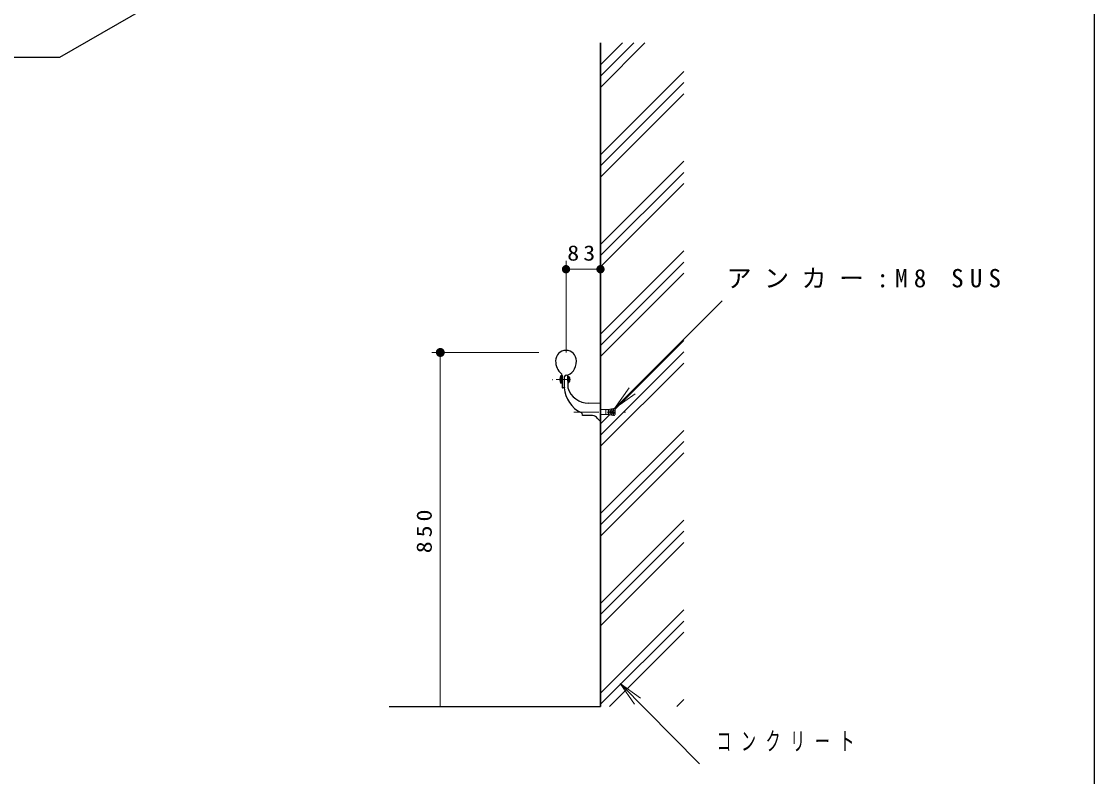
# Model space of a CAD drawing. Units: millimetres on the paper, scale 1:20. Extents: x -365 to 0, y 0 to 257.
# Drawn here: x -128.9 to 0, y 62.6 to 153.3 of the extents above; entities that cross this region are included whole.
import ezdxf

# ---------------------------------------------------------------- set-up
doc = ezdxf.new("R2010")
doc.units = ezdxf.units.MM
doc.linetypes.add('USER1', pattern=[4.5, 2.5, -2])
doc.linetypes.add('USER2', pattern=[6, 3, -1, 1, -1])
doc.layers.add('1_20', color=3, linetype='Continuous', lineweight=25)
doc.layers.add('NAKAMURA図枠', color=7, linetype='Continuous', lineweight=13)
doc.styles.add('ＭＳ ゴシック', font='')
doc.styles.get('ＭＳ ゴシック').set_extended_font_data('MS Gothic')

# ---------------------------------------------------------------- blocks, each defined once
blk = doc.blocks.new('filled_dot')
at = {"color": 0, "linetype": 'Continuous', "lineweight": -2, "const_width": 1.25}
blk.add_lwpolyline([(-0.625, 0, 1), (0.625, 0, 1)], format="xyb", close=True, dxfattribs=at)
blk = doc.blocks.new('open_arrow')
at = {"color": 0, "linetype": 'Continuous', "lineweight": -2}
blk.add_lwpolyline([(7.5, 1.25), (0, 0), (7.5, -1.25)], dxfattribs=at)

msp = doc.modelspace()

# ---------------------------------------------------------------- linework, layer by layer
at = {"layer": '1_20'}
for p, q in [((-124.296, 149.025), (-112.216, 155.999)), ((-59.348, 150.75), (-59.348, 71.067)), ((-59.348, 71.067), (-59.348, 150.75)), ((-356.716, 149.025), (-124.296, 149.025)), ((-63.325, 110.868), (-63.285, 109.317)), ((-65.093, 110.317), (-65.084, 110.317)), ((-64.202, 110.192), (-64.202, 110.442)), ((-63.961, 110.767), (-64.111, 110.763)), ((-64.111, 109.871), (-64.111, 110.763)), ((-63.961, 109.867), (-64.111, 109.871)), ((-63.961, 110.82), (-63.961, 109.367)), ((-63.961, 109.867), (-63.961, 110.767)), ((-63.961, 109.967), (-63.961, 110.667)), ((-63.686, 109.365), (-63.651, 110.684)), ((-63.322, 110.742), (-63.231, 110.742)), ((-63.231, 109.892), (-63.3, 109.892)), ((-63.231, 110.742), (-63.231, 109.892)), ((-63.211, 110.667), (-63.231, 110.667)), ((-63.231, 109.967), (-63.231, 110.667)), ((-63.211, 109.967), (-63.231, 109.967)), ((-63.011, 110.167), (-63.011, 110.467)), ((-63.736, 109.317), (-63.911, 109.317)), ((-63.686, 109.365), (-63.687, 109.317)), ((-59.348, 107.424), (-60.782, 107.461)), ((-59.348, 105.367), (-59.348, 107.424)), ((-61.504, 106.014), (-61.504, 106.089)), ((-60.286, 105.982), (-61.504, 106.014)), ((-84.718, 71.067), (-59.348, 71.067))]:
    msp.add_line(p, q, dxfattribs=at)
at = {"layer": '1_20', "color": 7, "lineweight": 13}
for p, q in [((-59.348, 145.402), (-54, 150.75)), ((-59.348, 146.749), (-55.347, 150.75)), ((-59.348, 148.096), (-56.694, 150.75)), ((-59.348, 137.319), (-49.348, 147.319)), ((-59.348, 135.972), (-49.348, 145.972)), ((-59.348, 134.625), (-49.348, 144.625)), ((-59.348, 126.543), (-49.348, 136.543)), ((-59.348, 125.196), (-49.348, 135.196)), ((-59.348, 123.849), (-49.348, 133.849)), ((-59.348, 115.767), (-49.348, 125.767)), ((-63.486, 113.567), (-63.486, 124.567)), ((-59.348, 116.335), (-59.348, 124.567)), ((-59.348, 114.42), (-49.348, 124.42)), ((-63.486, 123.567), (-59.348, 123.567)), ((-59.348, 113.073), (-49.348, 123.073)), ((-57.65, 106.851), (-44.716, 119.786)), ((-57.626, 106.713), (-49.348, 114.99)), ((-66.744, 113.567), (-79.583, 113.567)), ((-78.583, 71.067), (-78.583, 113.567)), ((-59.348, 103.643), (-49.348, 113.643)), ((-59.348, 102.296), (-49.348, 112.296)), ((-59.348, 104.99), (-58.251, 106.088)), ((-57.992, 106.346), (-57.992, 106.347)), ((-59.348, 94.214), (-49.348, 104.214)), ((-59.348, 92.867), (-49.348, 102.867)), ((-59.348, 91.52), (-49.348, 101.52)), ((-59.348, 83.438), (-49.348, 93.438)), ((-59.348, 82.091), (-49.348, 92.091)), ((-59.348, 80.744), (-49.348, 90.744)), ((-59.348, 72.662), (-49.348, 82.662)), ((-59.348, 71.314), (-49.348, 81.314)), ((-58.249, 71.067), (-49.348, 79.967)), ((-56.993, 73.818), (-47.469, 64.174)), ((-50.167, 71.067), (-49.348, 71.885))]:
    msp.add_line(p, q, dxfattribs=at)
at = {"layer": '1_20', "color": 7, "linetype": 'USER2', "lineweight": 13}
for p, q in [((-62.942, 110.317), (-64.675, 110.317)), ((-62.541, 106.417), (-56.353, 106.417))]:
    msp.add_line(p, q, dxfattribs=at)
at = {"layer": '1_20', "color": 7, "linetype": 'USER1', "lineweight": 13}
for p, q in [((-59.348, 106.717), (-59.348, 106.117)), ((-59.348, 106.717), (-58.439, 106.717)), ((-59.348, 106.117), (-58.439, 106.117)), ((-58.698, 106.717), (-58.698, 106.117)), ((-58.439, 106.717), (-58.386, 106.417)), ((-58.439, 106.117), (-58.386, 106.417)), ((-58.389, 106.721), (-58.436, 106.699)), ((-58.389, 106.113), (-58.436, 106.134)), ((-58.241, 106.747), (-58.389, 106.721)), ((-58.389, 106.721), (-58.337, 106.425)), ((-58.389, 106.113), (-58.337, 106.408)), ((-58.241, 106.086), (-58.389, 106.113)), ((-57.598, 106.556), (-58.386, 106.417)), ((-57.598, 106.278), (-58.386, 106.417)), ((-58.241, 106.747), (-58.189, 106.451)), ((-58.241, 106.086), (-58.189, 106.382)), ((-58.192, 106.756), (-58.239, 106.734)), ((-58.192, 106.078), (-58.239, 106.1)), ((-58.044, 106.782), (-58.192, 106.756)), ((-58.192, 106.756), (-58.14, 106.46)), ((-58.192, 106.078), (-58.14, 106.373)), ((-58.044, 106.052), (-58.192, 106.078)), ((-58.044, 106.782), (-57.992, 106.486)), ((-58.044, 106.052), (-57.992, 106.347)), ((-57.995, 106.79), (-58.042, 106.768)), ((-57.995, 106.043), (-58.042, 106.065)), ((-57.847, 106.816), (-57.995, 106.79)), ((-57.995, 106.79), (-57.943, 106.495)), ((-57.995, 106.043), (-57.943, 106.339)), ((-57.847, 106.017), (-57.995, 106.043)), ((-57.847, 106.816), (-57.795, 106.521)), ((-57.847, 106.017), (-57.795, 106.312)), ((-57.798, 106.825), (-57.845, 106.803)), ((-57.798, 106.008), (-57.845, 106.03)), ((-57.65, 106.851), (-57.798, 106.825)), ((-57.798, 106.825), (-57.746, 106.53)), ((-57.798, 106.008), (-57.746, 106.304)), ((-57.65, 105.982), (-57.798, 106.008)), ((-57.65, 106.851), (-57.598, 106.556)), ((-57.65, 105.982), (-57.598, 106.278)), ((-57.625, 106.709), (-57.598, 106.717)), ((-57.625, 106.124), (-57.598, 106.117)), ((-57.598, 106.717), (-57.598, 106.117))]:
    msp.add_line(p, q, dxfattribs=at)
at = {"layer": '1_20'}
for centre, radius, start, end in [((-63.486, 112.567), 1.25, 0, 180), ((-64.261, 110.82), 0.3, 0, 53.37802), ((-63.476, 110.679), 0.175, 90.50319, 178.5), ((-63.166, 110.317), 1.045, 154.72879, 205.27121), ((-63.211, 110.467), 0.2, 0, 90), ((-63.211, 110.167), 0.2, 270, 0), ((-63.911, 109.367), 0.05, 180, 270), ((-63.736, 109.367), 0.05, 270, 358.5), ((-60.194, 109.529), 3.5, 183.48461, 245.32922), ((-60.684, 110.21), 2.75, 198.95092, 268.5), ((-61.804, 106.089), 0.3, 0, 60.1063), ((-60.325, 105.233), 0.75, 33.76564, 87), ((-59.078, 106.067), 0.75, 213.76564, 248.86349)]:
    msp.add_arc(centre, radius, start, end, dxfattribs=at)
for start_param, end_param in [(4.712389, 5.7861381), (0.0064099, 1.5707963)]:
    msp.add_ellipse((-63.486, 112.567), major_axis=(0, -1.713), ratio=0.729857, start_param=start_param, end_param=end_param, dxfattribs=at)
at = {"layer": 'NAKAMURA図枠', "color": 20, "lineweight": 25}
msp.add_line((0, 0), (0, 257), dxfattribs=at)

# ---------------------------------------------------------------- block references
at = {"layer": '1_20', "color": 7, "lineweight": 13, "xscale": 0.4, "yscale": 0.4}
msp.add_blockref('filled_dot', (-63.486, 123.567), dxfattribs=at)
at = {"layer": '1_20', "color": 7, "lineweight": 13}
for name, p, xscale, yscale, rotation in [('filled_dot', (-59.348, 123.567), 0.4, 0.4, 180), ('filled_dot', (-78.583, 113.567), 0.431, 0.431, 270), ('open_arrow', (-57.65, 106.851), 0.4, 0.4, 45), ('open_arrow', (-56.993, 73.818), 0.4, 0.4, 314.6)]:
    msp.add_blockref(name, p, dxfattribs=dict(at, xscale=xscale, yscale=yscale, rotation=rotation))

# ---------------------------------------------------------------- texts
at = {"layer": '1_20', "color": 7, "style": 'ＭＳ ゴシック'}
for s, insert, char_height, attachment_point in [('\\T1.34;\\W1.15;83', (-61.417, 124.567), 1.833, 8), ('\\T1.5;アンカー:M8\\~SUS', (-44.195, 122.436), 2.199, 4), ('\\T1.64;\\W0.6;コンクリート', (-45.412, 66.824), 2.199, 4)]:
    msp.add_mtext(s, dxfattribs=dict(at, insert=insert, char_height=char_height, attachment_point=attachment_point))
at = {"layer": '1_20', "color": 7, "insert": (-79.583, 92.317), "char_height": 1.833, "attachment_point": 8, "rotation": 90, "style": 'ＭＳ ゴシック'}
msp.add_mtext('\\T1.33;\\W1.15;850', dxfattribs=at)

doc.saveas('drawing.dxf')
